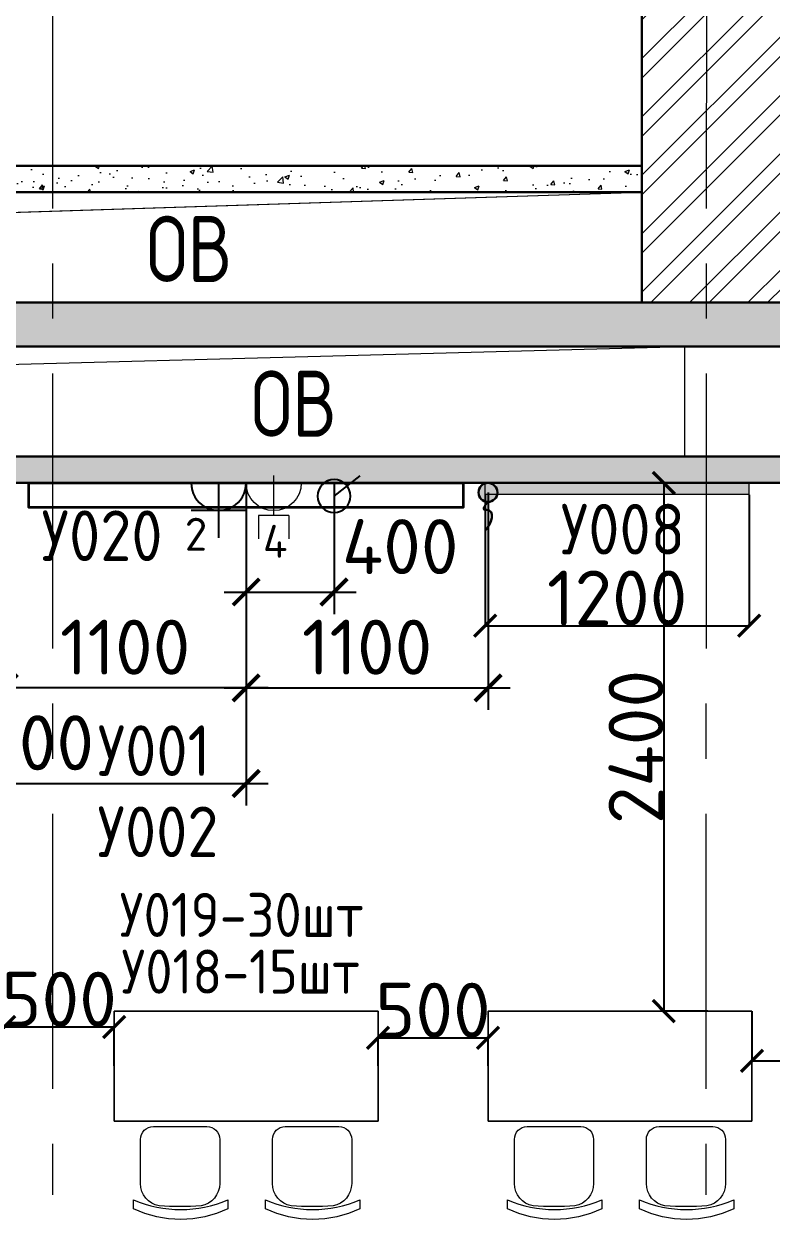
# Model space of a CAD drawing. Header units: millimetres. Extents: x -8417289 to 9420486, y 0 to 166066.
# Drawn here: x 66513 to 69914, y 78485 to 83952 of the extents above; entities that cross this region are included whole.
import ezdxf
from ezdxf.enums import TextEntityAlignment as Align

# ---------------------------------------------------------------- set-up
doc = ezdxf.new("R2010")
doc.units = ezdxf.units.MM
doc.header["$MEASUREMENT"] = 0
doc.header["$PDMODE"] = 3
doc.header["$PDSIZE"] = -4
doc.linetypes.add('CENTER', pattern=[2, 1.25, -0.25, 0.25, -0.25])
doc.layers.get('0').update_dxf_attribs({"color": 250, "lineweight": 9})
doc.layers.get('Defpoints').update_dxf_attribs({"color": 6})
for name, color, linetype, lineweight in [('АР_Оси', 195, 'Continuous', 9), ('АР_Перегородки газоблок', 165, 'Continuous', 30), ('АР_Перегородки газоблок_Штрих', 165, 'Continuous', 5), ('АР_Размеры', 175, 'Continuous', 9), ('АР_Сущ Несущая стена', 216, 'Continuous', 30), ('АР_тонкая линия', 250, 'Continuous', 0), ('АР_Штриховка кирпич', 250, 'Continuous', 9), ('АР_Штриховка монолит', 250, 'Continuous', 9), ('ТХ_мебель передв', 250, 'Continuous', 13), ('ТХ_обор_комп принт', 30, 'Continuous', 13), ('ТХ_розетки СС', 3, 'Continuous', 0)]:
    doc.layers.add(name, color=color, linetype=linetype, lineweight=lineweight)
for name, color, linetype in [('АР_Отверстия', 251, 'Continuous'), ('ТХ_мебель передв_поз', 251, 'Continuous'), ('ТХ_обор_комп принт_поз', 30, 'Continuous'), ('ТХ_привязки_СС', 3, 'Continuous'), ('ТХ_привязки_ЭО', 96, 'Continuous'), ('ТХ_размеры', 240, 'Continuous'), ('ТХ_розетки ЭО', 86, 'Continuous')]:
    doc.layers.add(name, color=color, linetype=linetype)
doc.styles.add('GOST 2.304', font='CS_Gost2304.shx')
doc.styles.add('gost_A', font='CS_Gost2304.shx', dxfattribs={"width": 0.71})
doc.styles.add('ICOCPEUR', font='isocpeur.TTF')
doc.styles.add('ISOCPEUR', font='isocpeur.TTF')
doc.styles.add('ISOCPEUR_1', font='isocpeur.TTF', dxfattribs={"width": 0.9, "height": 250})
doc.dimstyles.new('R_100', dxfattribs={"dimtxt": 270, "dimasz": 120, "dimexe": 100, "dimexo": 0, "dimgap": 60, "dimtad": 1, "dimdec": 0, "dimrnd": 50, "dimzin": 0, "dimdsep": 46, "dimtxsty": 'ISOCPEUR', "dimblk": 'ARCHTICK', "dimcen": 0, "dimdle": 100, "dimclrd": 256, "dimclre": 256, "dimclrt": 256, "dimadec": 0, "dimazin": 0, "dimtfac": 2, "dimtdec": 0, "dimtofl": 0, "dimtmove": 1, "dimatfit": 3, "dimfxl": 1, "dimtvp": 3, "dimtolj": 1, "dimtzin": 0, "dimarcsym": 0})
doc.dimstyles.new('Копия SPDS', dxfattribs={"dimtxt": 250, "dimasz": 100, "dimexe": 0.5, "dimexo": 0.625, "dimtad": 1, "dimdec": 0, "dimrnd": 10, "dimtxsty": 'ISOCPEUR', "dimblk": 'ARCHTICK', "dimcen": 2.5, "dimdle": 0.5, "dimclrd": 256, "dimclre": 256, "dimclrt": 256, "dimadec": 0, "dimazin": 2, "dimtfac": 0.75, "dimtdec": 0, "dimtmove": 1, "dimatfit": 3, "dimfxl": 1, "dimtolj": 1, "dimarcsym": 1})

# ---------------------------------------------------------------- blocks, each defined once
blk = doc.blocks.new('_ArchTick')
at = {"color": 0, "linetype": 'ByBlock', "const_width": 0.15}
blk.add_lwpolyline([(-0.5, -0.5), (0.5, 0.5)], dxfattribs=at)
blk = doc.blocks.new('*D2581')
at = {"layer": 'Defpoints', "color": 0, "lineweight": 13, "transparency": 16777216}
for p in [(66922.5, 79394.3), (66422.5, 79216.3), (66922.5, 79216.3)]:
    blk.add_point(p, dxfattribs=at)
at = {"layer": 'ТХ_размеры', "lineweight": -2, "transparency": 16777216}
for p, q in [((66422, 79394.3), (66923, 79394.3)), ((66422.5, 79216.9), (66422.5, 79394.8)), ((66922.5, 79216.9), (66922.5, 79394.8))]:
    blk.add_line(p, q, dxfattribs=at)
at = {"layer": 'ТХ_размеры', "lineweight": -2, "transparency": 16777216, "xscale": 100, "yscale": 100, "zscale": 100, "rotation": 180}
blk.add_blockref('_ArchTick', (66422.5, 79394.3), dxfattribs=at)
at = {"layer": 'ТХ_размеры', "lineweight": -2, "transparency": 16777216, "xscale": 100, "yscale": 100, "zscale": 100}
blk.add_blockref('_ArchTick', (66922.5, 79394.3), dxfattribs=at)
at = {"layer": 'ТХ_размеры', "transparency": 16777216, "insert": (66672.5, 79519.9), "char_height": 250, "attachment_point": 5, "style": 'ISOCPEUR'}
blk.add_mtext('\\A1;500', dxfattribs=at)
blk = doc.blocks.new('*D2350')
at = {"layer": 'Defpoints', "color": 0, "lineweight": 13, "transparency": 16777216}
for p in [(68622.5, 79344.3), (68122.5, 79216.3), (68622.5, 79216.3)]:
    blk.add_point(p, dxfattribs=at)
at = {"layer": 'ТХ_размеры', "lineweight": -2, "transparency": 16777216}
for p, q in [((68122, 79344.3), (68623, 79344.3)), ((68122.5, 79216.9), (68122.5, 79344.8)), ((68622.5, 79216.9), (68622.5, 79344.8))]:
    blk.add_line(p, q, dxfattribs=at)
at = {"layer": 'ТХ_размеры', "lineweight": -2, "transparency": 16777216, "xscale": 100, "yscale": 100, "zscale": 100, "rotation": 180}
blk.add_blockref('_ArchTick', (68122.5, 79344.3), dxfattribs=at)
at = {"layer": 'ТХ_размеры', "lineweight": -2, "transparency": 16777216, "xscale": 100, "yscale": 100, "zscale": 100}
blk.add_blockref('_ArchTick', (68622.5, 79344.3), dxfattribs=at)
at = {"layer": 'ТХ_размеры', "transparency": 16777216, "insert": (68372.5, 79469.9), "char_height": 250, "attachment_point": 5, "style": 'ISOCPEUR'}
blk.add_mtext('\\A1;500', dxfattribs=at)
blk = doc.blocks.new('*D2351')
at = {"layer": 'Defpoints', "color": 0, "lineweight": 13, "transparency": 16777216}
for p in [(69402.3, 81866.1), (69421.3, 79466.3), (69622.5, 79466.3, 0)]:
    blk.add_point(p, dxfattribs=at)
at = {"layer": 'ТХ_размеры', "lineweight": -2, "transparency": 16777216}
for p, q in [((69402.9, 81866.1), (69421.8, 81866.1)), ((69421.3, 81866.6), (69421.3, 79465.8)), ((69621.8, 79466.3), (69420.8, 79466.3))]:
    blk.add_line(p, q, dxfattribs=at)
at = {"layer": 'ТХ_размеры', "lineweight": -2, "transparency": 16777216, "xscale": 100, "yscale": 100, "zscale": 100}
for p, rotation in [((69421.3, 81866.1), 90), ((69421.3, 79466.3), 270)]:
    blk.add_blockref('_ArchTick', p, dxfattribs=dict(at, rotation=rotation))
at = {"layer": 'ТХ_размеры', "transparency": 16777216, "insert": (69295.7, 80666.2), "char_height": 250, "attachment_point": 5, "rotation": 90, "style": 'ISOCPEUR'}
blk.add_mtext('\\A1;2400', dxfattribs=at)
blk = doc.blocks.new('*D2586')
at = {"layer": 'Defpoints', "color": 0, "lineweight": 13, "ltscale": 0.1, "transparency": 16777216}
for p in [(68609.8, 81813.1, 0), (69809.6, 81813.1, 0), (69809.6, 81217.6)]:
    blk.add_point(p, dxfattribs=at)
at = {"layer": 'ТХ_размеры', "lineweight": -2, "ltscale": 0.1, "transparency": 16777216}
for p, q in [((68609.8, 81812.5), (68609.8, 81217.1)), ((69809.6, 81812.5), (69809.6, 81217.1)), ((68609.3, 81217.6), (69810.1, 81217.6))]:
    blk.add_line(p, q, dxfattribs=at)
at = {"layer": 'ТХ_размеры', "lineweight": -2, "ltscale": 0.1, "transparency": 16777216, "xscale": 100, "yscale": 100, "zscale": 100, "rotation": 180}
blk.add_blockref('_ArchTick', (68609.8, 81217.6), dxfattribs=at)
at = {"layer": 'ТХ_размеры', "lineweight": -2, "ltscale": 0.1, "transparency": 16777216, "xscale": 100, "yscale": 100, "zscale": 100}
blk.add_blockref('_ArchTick', (69809.6, 81217.6), dxfattribs=at)
at = {"layer": 'ТХ_размеры', "ltscale": 0.1, "transparency": 16777216, "insert": (69209.7, 81343.2), "char_height": 250, "attachment_point": 5, "style": 'ISOCPEUR'}
blk.add_mtext('\\A1;1200', dxfattribs=at)
blk = doc.blocks.new('У018')
at = {"layer": 'ТХ_мебель передв', "ltscale": 100, "const_width": 2}
blk.add_lwpolyline([(94750.1, 82280.2), (95250.1, 82280.2), (95250.1, 81080.2), (94750.1, 81080.2)], close=True, dxfattribs=at)
blk = doc.blocks.new('Стул парты')
for points in [[(-95.3, -360, -0.36493), (-180, -259.4), (-180, -58.2, -0.414078), (-121.8, 0), (121.8, 0, -0.414078), (180, -58.2), (180, -259.4, -0.36493), (95.3, -360, -0.041656)], [(-211.8, -333.5, 0.203875), (217.1, -333.5), (217.1, -373.5, -0.227009), (-211.8, -373.5)]]:
    blk.add_lwpolyline(points, format="xyb", close=True)
blk = doc.blocks.new('*D2470')
at = {"layer": 'Defpoints', "color": 0, "lineweight": 13, "transparency": 16777216}
for p in [(69822.5, 79466.3), (70897.5, 79466.3), (70897.5, 79240)]:
    blk.add_point(p, dxfattribs=at)
at = {"layer": 'ТХ_размеры', "lineweight": -2, "transparency": 16777216}
for p, q in [((69822.5, 79465.6), (69822.5, 79239.5)), ((70897.5, 79465.6), (70897.5, 79239.5)), ((69822, 79240), (70898, 79240))]:
    blk.add_line(p, q, dxfattribs=at)
at = {"layer": 'ТХ_размеры', "lineweight": -2, "transparency": 16777216, "xscale": 100, "yscale": 100, "zscale": 100, "rotation": 180}
blk.add_blockref('_ArchTick', (69822.5, 79240), dxfattribs=at)
at = {"layer": 'ТХ_размеры', "lineweight": -2, "transparency": 16777216, "xscale": 100, "yscale": 100, "zscale": 100}
blk.add_blockref('_ArchTick', (70897.5, 79240), dxfattribs=at)
at = {"layer": 'ТХ_размеры', "transparency": 16777216, "insert": (70360, 79365.6), "char_height": 250, "attachment_point": 5, "style": 'ISOCPEUR'}
blk.add_mtext('\\A1;1080', dxfattribs=at)
blk = doc.blocks.new('*D3088')
at = {"layer": 'Defpoints', "color": 0, "lineweight": 13, "ltscale": 100, "transparency": 16777216}
for p in [(67522.5, 81866.1), (64722.5, 81150), (67522.5, 80500.4)]:
    blk.add_point(p, dxfattribs=at)
at = {"layer": 'ТХ_привязки_ЭО', "lineweight": -2, "ltscale": 100, "transparency": 16777216}
for p, q in [((67522.5, 81866.1), (67522.5, 80400.4)), ((64722.5, 81150), (64722.5, 80400.4)), ((64622.5, 80500.4), (67622.5, 80500.4))]:
    blk.add_line(p, q, dxfattribs=at)
at = {"layer": 'ТХ_привязки_ЭО', "lineweight": -2, "ltscale": 100, "transparency": 16777216, "xscale": 120, "yscale": 120, "zscale": 120, "rotation": 180}
blk.add_blockref('_ArchTick', (64722.5, 80500.4), dxfattribs=at)
at = {"layer": 'ТХ_привязки_ЭО', "lineweight": -2, "ltscale": 100, "transparency": 16777216, "xscale": 120, "yscale": 120, "zscale": 120}
blk.add_blockref('_ArchTick', (67522.5, 80500.4), dxfattribs=at)
at = {"layer": 'ТХ_привязки_ЭО', "ltscale": 100, "transparency": 16777216, "insert": (66480.1, 80685.4), "char_height": 250, "attachment_point": 5, "style": 'ISOCPEUR'}
blk.add_mtext('\\A1;2800', dxfattribs=at)
blk = doc.blocks.new('*U3110')
at = {"color": 0, "linetype": 'ByBlock', "lineweight": -2}
for p, q in [((0, 2.5), (0, -2.5)), ((2.5, 2.5), (2.5, -2.5)), ((0, 0), (2.5, 0)), ((2.5, 0), (5, 0))]:
    blk.add_line(p, q, dxfattribs=at)
blk.add_arc((0, 0), 2.5, 270, 90, dxfattribs=at)
at = {"style": 'GOST 2.304', "width": 0.8, "flags": 1}
blk.add_attdef('MARKA', (-9.86, 4.54), '', height=2.5, dxfattribs=at)
at = {"ltscale": 50, "style": 'gost_A', "width": 0.71}
blk.add_attdef('№GRUP', text='', height=2.5, dxfattribs=at).set_placement((5.14, 6.05), align=Align.MIDDLE_CENTER)
blk = doc.blocks.new('RG45 блок на 2 шт')
at = {"color": 0, "linetype": 'ByBlock', "lineweight": -2, "ltscale": 100}
for p, q in [((-22.3, 120.5), (-22.3, -120.5)), ((-163.9, 66.1), (-265.9, 66.1)), ((-163.9, 66.1), (-163.9, -66.1)), ((-163.9, 0), (10.4, 0)), ((-163.9, -66.1), (-265.9, -66.1))]:
    blk.add_line(p, q, dxfattribs=at)
blk.add_arc((-22.3, 0), 120.5, 90, 270, dxfattribs=at)
blk = doc.blocks.new('*D3089')
at = {"layer": 'Defpoints', "color": 0, "lineweight": 13, "ltscale": 100, "transparency": 16777216}
for p in [(68622.5, 81823), (67522.5, 81090.2), (68622.5, 80934.9)]:
    blk.add_point(p, dxfattribs=at)
at = {"layer": 'ТХ_привязки_ЭО', "lineweight": -2, "ltscale": 100, "transparency": 16777216}
for p, q in [((68622.5, 81823), (68622.5, 80834.9)), ((67522.5, 81090.2), (67522.5, 80834.9)), ((67422.5, 80934.9), (68722.5, 80934.9))]:
    blk.add_line(p, q, dxfattribs=at)
at = {"layer": 'ТХ_привязки_ЭО', "lineweight": -2, "ltscale": 100, "transparency": 16777216, "xscale": 120, "yscale": 120, "zscale": 120, "rotation": 180}
blk.add_blockref('_ArchTick', (67522.5, 80934.9), dxfattribs=at)
at = {"layer": 'ТХ_привязки_ЭО', "lineweight": -2, "ltscale": 100, "transparency": 16777216, "xscale": 120, "yscale": 120, "zscale": 120}
blk.add_blockref('_ArchTick', (68622.5, 80934.9), dxfattribs=at)
at = {"layer": 'ТХ_привязки_ЭО', "ltscale": 100, "transparency": 16777216, "insert": (68072.5, 81119.9), "char_height": 250, "attachment_point": 5, "style": 'ISOCPEUR'}
blk.add_mtext('\\A1;1100', dxfattribs=at)
blk = doc.blocks.new('*D3090')
at = {"layer": 'Defpoints', "color": 0, "lineweight": 13, "ltscale": 100, "transparency": 16777216}
for p in [(66422.5, 81823), (67522.5, 81090.2), (66422.5, 80934.9)]:
    blk.add_point(p, dxfattribs=at)
at = {"layer": 'ТХ_привязки_ЭО', "lineweight": -2, "ltscale": 100, "transparency": 16777216}
for p, q in [((66422.5, 81823), (66422.5, 80834.9)), ((67522.5, 81090.2), (67522.5, 80834.9)), ((67622.5, 80934.9), (66322.5, 80934.9))]:
    blk.add_line(p, q, dxfattribs=at)
at = {"layer": 'ТХ_привязки_ЭО', "lineweight": -2, "ltscale": 100, "transparency": 16777216, "xscale": 120, "yscale": 120, "zscale": 120, "rotation": 180}
blk.add_blockref('_ArchTick', (66422.5, 80934.9), dxfattribs=at)
at = {"layer": 'ТХ_привязки_ЭО', "lineweight": -2, "ltscale": 100, "transparency": 16777216, "xscale": 120, "yscale": 120, "zscale": 120}
blk.add_blockref('_ArchTick', (67522.5, 80934.9), dxfattribs=at)
at = {"layer": 'ТХ_привязки_ЭО', "ltscale": 100, "transparency": 16777216, "insert": (66972.5, 81119.9), "char_height": 250, "attachment_point": 5, "style": 'ISOCPEUR'}
blk.add_mtext('\\A1;1100', dxfattribs=at)
blk = doc.blocks.new('*D3091')
at = {"layer": 'Defpoints', "color": 0, "lineweight": 13, "ltscale": 100, "transparency": 16777216}
for p in [(67922.5, 81866.1), (67522.5, 81464.1), (67922.5, 81370.5)]:
    blk.add_point(p, dxfattribs=at)
at = {"layer": 'ТХ_привязки_ЭО', "lineweight": -2, "ltscale": 100, "transparency": 16777216}
for p, q in [((67922.5, 81866.1), (67922.5, 81270.5)), ((67522.5, 81464.1), (67522.5, 81270.5)), ((67422.5, 81370.5), (68022.5, 81370.5))]:
    blk.add_line(p, q, dxfattribs=at)
at = {"layer": 'ТХ_привязки_ЭО', "lineweight": -2, "ltscale": 100, "transparency": 16777216, "xscale": 120, "yscale": 120, "zscale": 120, "rotation": 180}
blk.add_blockref('_ArchTick', (67522.5, 81370.5), dxfattribs=at)
at = {"layer": 'ТХ_привязки_ЭО', "lineweight": -2, "ltscale": 100, "transparency": 16777216, "xscale": 120, "yscale": 120, "zscale": 120}
blk.add_blockref('_ArchTick', (67922.5, 81370.5), dxfattribs=at)
at = {"layer": 'ТХ_привязки_ЭО', "ltscale": 100, "transparency": 16777216, "insert": (68223.2, 81576.9), "char_height": 250, "attachment_point": 5, "style": 'ISOCPEUR'}
blk.add_mtext('\\A1;400', dxfattribs=at)
blk = doc.blocks.new('A$Cac6d02b9')
at = {"lineweight": 30}
h = blk.add_hatch(color=256, dxfattribs=at)
edge = h.paths.add_edge_path()
edge.add_arc((43.1, 43.1), 43.1, 0, 360)
blk.add_circle((43.1, 43.1), 43.1, dxfattribs=at)
blk.add_spline([(33.3, 212.6), (58.3, 170.6), (49.2, 125.1), (25.4, 120.5), (43.1, 86.2)], degree=3, dxfattribs=at)
blk = doc.blocks.new('_Origin')
at = {"color": 0, "linetype": 'ByBlock', "lineweight": -2}
blk.add_line((0, 0), (-1, 0), dxfattribs=at)
blk.add_circle((0, 0), 0.5, dxfattribs=at)

msp = doc.modelspace()

# ---------------------------------------------------------------- hatches: boundary and pattern name
at = {"layer": 'АР_Перегородки газоблок_Штрих', "ltscale": 100}
h = msp.add_hatch(dxfattribs=at)
h.set_pattern_fill('AR-CONC', color=256, scale=30)
h.set_pattern_definition([(50, (0, 0), (215.17805, -18.82564), [22.5, -247.5]), (355, (0, 0), (-41.6254, 225.65764), [18, -198]), (100.45144, (17.93, -1.57), (173.55265, 206.832), [19.12206, -210.34263]), (46.1842, (0, 60), (320.1724, -49.6558), [33.75, -371.25]), (96.63564, (26.68, 55.86), (280.3986, 292.2356), [28.6831, -315.5141]), (351.18416, (0, 60), (280.3986, 292.2356), [27, -297]), (21, (30, 45), (179.07212, -120.78567), [22.5, -247.5]), (326, (30, 45), (72.9946, 217.545), [18, -198]), (71.45144, (44.92, 34.93), (252.0667, 96.75935), [19.12206, -210.34263]), (37.5, (0, 0), (3.647957, 99.868156), [0, -195.6, 0, -201, 0, -198.75]), (7.5, (0, 0), (78.92086, 118.32351), [0, -114.6, 0, -191.1, 0, -75.75]), (327.5, (-66.9, 0), (160.14673, -6.76646), [0, -75, 0, -234, 0, -310.5]), (317.5, (-96.9, 0), (174.95585, 30.0315), [0, -97.5, 0, -155.4, 0, -220.5])])
h.paths.add_polyline_path([(65322.5, 83187.6), (66307.5, 83187.5), (69322.3, 83188.1), (69322.3, 83308.1), (66427.5, 83307.6), (65202.5, 83307), (65202.5, 82685.7), (65322.4, 82686.2)])
h = msp.add_hatch(dxfattribs=at)
h.set_pattern_fill('AR-CONC', color=256, scale=30)
h.set_pattern_definition([(50, (0, -100), (215.17805, -18.82564), [22.5, -247.5]), (355, (0, -100), (-41.6254, 225.65764), [18, -198]), (100.45144, (17.93, -101.57), (173.55265, 206.832), [19.12206, -210.34263]), (46.1842, (0, -40), (320.1724, -49.6558), [33.75, -371.25]), (96.63564, (26.68, -44.14), (280.3986, 292.2356), [28.6831, -315.5141]), (351.18416, (0, -40), (280.3986, 292.2356), [27, -297]), (21, (30, -55), (179.07212, -120.78567), [22.5, -247.5]), (326, (30, -55), (72.9946, 217.545), [18, -198]), (71.45144, (44.92, -65.07), (252.0667, 96.75935), [19.12206, -210.34263]), (37.5, (0, -100), (3.647957, 99.868156), [0, -195.6, 0, -201, 0, -198.75]), (7.5, (0, -100), (78.92086, 118.32351), [0, -114.6, 0, -191.1, 0, -75.75]), (327.5, (-66.9, -100), (160.14673, -6.76646), [0, -75, 0, -234, 0, -310.5]), (317.5, (-96.9, -100), (174.95585, 30.0315), [0, -97.5, 0, -155.4, 0, -220.5])])
h.paths.add_polyline_path([(70897.8, 81986.1), (64522.4, 81986.1), (64522.4, 81866.1), (70897.4, 81866.9), (70897.1, 81866.1)])
at = {"layer": 'АР_Штриховка кирпич', "ltscale": 100}
h = msp.add_hatch(dxfattribs=at)
h.set_pattern_fill('ANSI32', color=256, scale=500)
h.set_pattern_definition([(45, (-893604.2, 164822.8), (-132.58252, 132.58252), []), (45, (-893515.82, 164822.8), (-132.58252, 132.58252), [])])
h.paths.add_polyline_path([(69962.3, 91935.7), (69322.3, 91935.7), (69322.4, 82685.8), (69962.4, 82685.6), (69962.3, 91294.9), (69962.3, 91296.5)])
at = {"layer": 'АР_Штриховка монолит', "ltscale": 100}
h = msp.add_hatch(dxfattribs=at)
h.set_pattern_fill('ANSI35', color=256, scale=500)
h.paths.add_polyline_path([(64522.5, 82485.7), (70897.5, 82485.7), (70897.5, 74860.7), (71097.5, 74860.7), (71097.5, 82485.7), (74937.5, 82485.7), (74937.5, 82685.7), (64322.5, 82685.7), (64322.5, 82485.7), (64522.5, 82485.7)])
at = {"layer": 'ТХ_мебель передв', "transparency": 33554508}
h = msp.add_hatch(color=256, dxfattribs=at)
h.dxf.hatch_style = 1
h.paths.add_polyline_path([(69808.6, 81813.1), (69808.6, 81866.1), (68609.8, 81866.1), (68609.8, 81813.1)])

# ---------------------------------------------------------------- linework, layer by layer
at = {"layer": 'АР_Оси', "linetype": 'CENTER', "ltscale": 1000}
for p, q in [((66642.4, 134363.2), (66642.4, 78630.8)), ((69642.4, 134363.2), (69612.4, 78630.8)), ((45508.7, 82685.7), (129105.9, 82685.7))]:
    msp.add_line(p, q, dxfattribs=at)
at = {"layer": 'АР_Перегородки газоблок', "ltscale": 100}
for points in [[(65202.5, 82685.7), (65202.5, 83308.1), (69322.3, 83308.1)], [(65322.5, 82685.7), (65322.5, 83188.1), (69322.3, 83188.1)], [(70897.4, 81986.1), (64522.4, 81986.1)], [(70897.4, 81866.1), (64522.4, 81866.1)]]:
    msp.add_lwpolyline(points, dxfattribs=at)
at = {"layer": 'АР_Размеры', "ltscale": 100}
msp.add_line((69517.9, 81986.1), (69517.9, 82485.7), dxfattribs=at)
at = {"layer": 'АР_Сущ Несущая стена', "ltscale": 100}
for p, q in [((69322.3, 82685.7), (69322.3, 91935.7)), ((57962.3, 82685.7), (74937.5, 82685.7)), ((64522.5, 82485.7), (70897.5, 82485.7))]:
    msp.add_line(p, q, dxfattribs=at)
at = {"layer": 'АР_тонкая линия', "color": 18, "ltscale": 100, "true_color": 0x000000}
for points in [[(65322.5, 82685.7), (65445.2, 83063.3), (69322.3, 83188.1)], [(65322.5, 82685.7), (65460.2, 83063.3), (69322.3, 83188.1)], [(64522.5, 81986.1), (64715.2, 82358.6), (69517.9, 82485.7)]]:
    msp.add_lwpolyline(points, dxfattribs=at)
at = {"layer": 'ТХ_мебель передв'}
for p, q in [((66922.5, 79466.3), (66922.5, 78966.3)), ((66922.5, 79466.3), (66922.5, 78966.3)), ((66922.5, 78966.3), (66922.5, 79466.3)), ((67522.5, 79466.3), (66922.5, 79466.3)), ((67522.5, 79466.3), (66922.5, 79466.3)), ((66922.5, 79466.3), (67522.5, 79466.3)), ((66922.5, 79466.3), (66922.5, 78966.3)), ((66922.5, 79466.3), (66922.5, 78966.3)), ((66922.5, 78966.3), (66922.5, 79466.3)), ((68122.5, 79466.3), (67522.5, 79466.3)), ((68122.5, 79466.3), (67522.5, 79466.3)), ((67522.5, 79466.3), (68122.5, 79466.3)), ((68122.5, 78966.3), (68122.5, 79466.3)), ((68122.5, 78966.3), (68122.5, 79466.3)), ((68122.5, 79466.3), (68122.5, 78966.3)), ((68122.5, 78966.3), (68122.5, 79466.3)), ((68122.5, 78966.3), (68122.5, 79466.3)), ((68122.5, 79466.3), (68122.5, 78966.3)), ((69222.5, 79466.3), (68622.5, 79466.3)), ((68622.5, 79466.3), (68622.5, 78966.3)), ((69222.5, 79466.3), (68622.5, 79466.3)), ((68622.5, 79466.3), (68622.5, 78966.3)), ((68622.5, 78966.3), (68622.5, 79466.3)), ((68622.5, 79466.3), (69222.5, 79466.3)), ((69222.5, 79466.3), (68622.5, 79466.3)), ((68622.5, 79466.3), (68622.5, 78966.3)), ((69222.5, 79466.3), (68622.5, 79466.3)), ((68622.5, 79466.3), (68622.5, 78966.3)), ((68622.5, 78966.3), (68622.5, 79466.3)), ((68622.5, 79466.3), (69222.5, 79466.3)), ((69822.5, 79466.3), (69222.5, 79466.3)), ((69822.5, 79466.3), (69222.5, 79466.3)), ((69222.5, 79466.3), (69822.5, 79466.3)), ((69822.5, 79466.3), (69222.5, 79466.3)), ((69822.5, 79466.3), (69222.5, 79466.3)), ((69222.5, 79466.3), (69822.5, 79466.3)), ((69822.5, 78966.3), (69822.5, 79466.3)), ((69822.5, 78966.3), (69822.5, 79466.3)), ((69822.5, 79466.3), (69822.5, 78966.3)), ((69822.5, 78966.3), (69822.5, 79466.3)), ((69822.5, 78966.3), (69822.5, 79466.3)), ((69822.5, 79466.3), (69822.5, 78966.3)), ((66922.5, 78966.3), (67522.5, 78966.3)), ((66922.5, 78966.3), (67522.5, 78966.3)), ((67522.5, 78966.3), (66922.5, 78966.3)), ((67522.5, 78966.3), (68122.5, 78966.3)), ((67522.5, 78966.3), (68122.5, 78966.3)), ((68122.5, 78966.3), (67522.5, 78966.3)), ((68622.5, 78966.3), (69222.5, 78966.3)), ((68622.5, 78966.3), (69222.5, 78966.3)), ((69222.5, 78966.3), (68622.5, 78966.3)), ((69222.5, 78966.3), (69822.5, 78966.3)), ((69222.5, 78966.3), (69822.5, 78966.3)), ((69822.5, 78966.3), (69222.5, 78966.3))]:
    msp.add_line(p, q, dxfattribs=at)
at = {"layer": 'ТХ_мебель передв', "ltscale": 100}
msp.add_lwpolyline([(69322.3, 82685.6), (57962.3, 82685.6)], dxfattribs=at)
at = {"layer": 'ТХ_мебель передв'}
msp.add_lwpolyline([(69808.6, 81866.1), (69808.6, 81813.1), (68609.8, 81813.1), (68609.8, 81866.1)], close=True, dxfattribs=at)
at = {"layer": 'ТХ_обор_комп принт', "lineweight": 35}
msp.add_lwpolyline([(68509.8, 81866.1), (68509.8, 81754.8), (66535.1, 81754.8), (66535.1, 81866.1)], close=True, dxfattribs=at)

# ---------------------------------------------------------------- block references
at = {"layer": 'ТХ_мебель передв', "rotation": 90.0000000000084}
for p in [(149202.7, -15783.8), (150902.7, -15783.8)]:
    msp.add_blockref('У018', p, dxfattribs=at)
at = {"layer": 'ТХ_мебель передв'}
for p in [(67222.5, 78941.3), (67822.5, 78941.3), (68922.5, 78941.3), (69522.5, 78941.3)]:
    msp.add_blockref('Стул парты', p, dxfattribs=at)
at = {"layer": 'ТХ_привязки_СС', "lineweight": -2, "xscale": -150, "yscale": 150, "zscale": 150, "rotation": 37.84251456156539}
msp.add_blockref('_Origin', (67922.5, 81806.5), dxfattribs=at)
at = {"layer": 'ТХ_розетки СС', "ltscale": 50, "xscale": -1.041666665, "yscale": 1.041666665, "zscale": 1.041666665, "rotation": 270}
msp.add_blockref('RG45 блок на 2 шт', (67648, 81889.3), dxfattribs=at)
at = {"layer": 'ТХ_розетки ЭО', "ltscale": 50, "xscale": 50, "yscale": 50, "zscale": 50, "rotation": 270}
msp.add_blockref('*U3110', (67397.5, 81866.1), dxfattribs=at)
at = {"layer": 'ТХ_розетки ЭО', "color": 1, "lineweight": 60, "ltscale": 100, "xscale": -1, "rotation": 180}
msp.add_blockref('A$Cac6d02b9', (68579.1, 81866.1), dxfattribs=at)

# ---------------------------------------------------------------- texts
at = {"layer": 'АР_Отверстия', "ltscale": 100, "char_height": 300, "attachment_point": 5, "line_spacing_factor": 0.7, "style": 'ICOCPEUR'}
for insert in [(67263.4, 82929.8), (67738.6, 82226.6)]:
    msp.add_mtext('\\A1;{\\W0.8;ОВ}', dxfattribs=dict(at, insert=insert))
at = {"layer": 'ТХ_мебель передв_поз', "style": 'ISOCPEUR_1', "width": 0.9}
for s, height, p in [('У008', 230, (68952.3, 81541)), ('У001', 230, (66846.8, 80534.5)), ('У002', 230, (66845.6, 80165.9)), ('У019-30шт', 200, (66947, 79803.1, 0)), ('У018-15шт', 200, (66954.9, 79545.4, 0))]:
    msp.add_text(s, height=height, dxfattribs=at).set_placement(p)
at = {"layer": 'ТХ_обор_комп принт_поз', "lineweight": 35, "style": 'ISOCPEUR_1', "width": 0.9}
msp.add_text('У020', height=230, dxfattribs=at).set_placement((66591.3, 81511.3))
at = {"layer": 'ТХ_розетки СС', "style": 'ISOCPEUR'}
msp.add_text('4', height=150, dxfattribs=at).set_placement((67598.6, 81526, 0))
at = {"layer": 'ТХ_розетки ЭО', "style": 'ISOCPEUR'}
msp.add_text('2', height=150, dxfattribs=at).set_placement((67243.4, 81558, 0))

# ---------------------------------------------------------------- dimensions: what is measured, and where the dimension line sits
at = {"layer": 'ТХ_привязки_ЭО', "ltscale": 100}
for base, p1, p2, picture, middle in [((67522.5, 80500.4), (64722.5, 81150), (67522.5, 81866.1), '*D3088', (66480.1, 80500.4)), ((67922.5, 81370.5), (67522.5, 81464.1), (67922.5, 81866.1), '*D3091', (68223.2, 81391.9))]:
    dim = msp.add_linear_dim(base=base, p1=p1, p2=p2, angle=180, dimstyle='R_100', override={"dimtxt": 250, "dimpost": '\\X'}, dxfattribs=at)
    dim.commit()
    dim.dimension.update_dxf_attribs({"geometry": picture, "text_midpoint": middle, "dimtype": 160})
dim = msp.add_linear_dim(base=(66422.5, 80934.9), p1=(67522.5, 81090.2), p2=(66422.5, 81823), dimstyle='R_100', override={"dimtxt": 250, "dimpost": '\\X'}, dxfattribs=at)
dim.commit()
dim.dimension.update_dxf_attribs({"geometry": '*D3090', "text_midpoint": (66972.5, 81119.9)})
dim = msp.add_linear_dim(base=(68622.5, 80934.9), p1=(67522.5, 81090.2), p2=(68622.5, 81823), angle=180, dimstyle='R_100', override={"dimtxt": 250, "dimpost": '\\X'}, dxfattribs=at)
dim.commit()
dim.dimension.update_dxf_attribs({"geometry": '*D3089', "text_midpoint": (68072.5, 81119.9)})
at = {"layer": 'ТХ_размеры'}
dim = msp.add_linear_dim(base=(69421.3, 79466.3, 0), p1=(69402.3, 81866.1, 0), p2=(69622.5, 79466.3), angle=270, dimstyle='Копия SPDS', override={"dimclrt": 256}, dxfattribs=at)
dim.commit()
dim.dimension.update_dxf_attribs({"geometry": '*D2351', "text_midpoint": (69295.7, 80666.2, 0)})
at = {"layer": 'ТХ_размеры', "ltscale": 0.1}
dim = msp.add_linear_dim(base=(69809.6, 81217.6, 0), p1=(68609.8, 81813.1), p2=(69809.6, 81813.1), dimstyle='Копия SPDS', dxfattribs=at)
dim.commit()
dim.dimension.update_dxf_attribs({"geometry": '*D2586', "text_midpoint": (69209.7, 81343.2, 0)})
at = {"layer": 'ТХ_размеры'}
for base, p1, p2, picture, middle in [((66922.5, 79394.3), (66422.5, 79216.3), (66922.5, 79216.3), '*D2581', (66672.5, 79394.3)), ((68622.5, 79344.3), (68122.5, 79216.3), (68622.5, 79216.3), '*D2350', (68372.5, 79344.3))]:
    dim = msp.add_linear_dim(base=base, p1=p1, p2=p2, angle=180, dimstyle='Копия SPDS', override={"dimclrt": 256}, dxfattribs=at)
    dim.commit()
    dim.dimension.update_dxf_attribs({"geometry": picture, "text_midpoint": middle, "dimtype": 160})
dim = msp.add_linear_dim(base=(70897.5, 79240), p1=(69822.5, 79466.3), p2=(70897.5, 79466.3), dimstyle='Копия SPDS', dxfattribs=at)
dim.commit()
dim.dimension.update_dxf_attribs({"geometry": '*D2470', "text_midpoint": (70360, 79365.6)})

doc.saveas('drawing.dxf')
